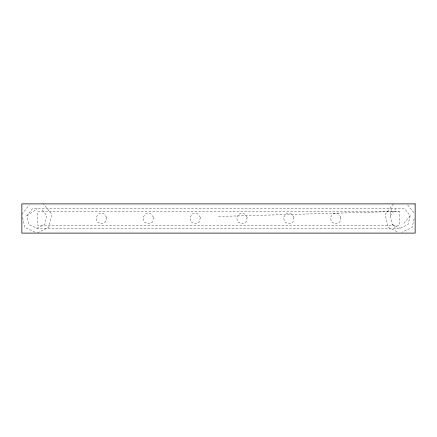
<?xml version="1.0" encoding="UTF-8"?>
<svg xmlns="http://www.w3.org/2000/svg" width="437" height="437" viewBox="0 0 437 437"><rect width="100%" height="100%" fill="white"/><g stroke="black" fill="none" stroke-linecap="round" stroke-linejoin="round"><path stroke-width="0.33" stroke-dasharray="2.19 1.64" d="M395.534 228.24L392.158 224.378L390.181 215.714L391.35 208.76M410.157 215.714L408.18 224.378L400.166 228.24L36.834 228.24L28.82 224.378L26.843 215.714L32.387 208.76L404.613 208.76L410.157 215.714L403.083 224.378M414.112 218.871L412.184 227.322L401.969 232.238M21.85 214.321L29.334 204.937M393.502 203.893L385.188 214.321L388.154 227.322L398.364 232.238M390.181 215.714L395.72 208.76M26.843 215.714L37.276 208.76M36.834 228.24L44.842 224.378L46.819 215.714L41.28 208.76M37.435 232.817L48.846 227.322L51.812 214.321L43.498 203.893M218.5 216.468L399.238 211.393L399.238 225.607L37.762 225.607L37.762 211.393L399.238 211.393M392.158 224.378L400.166 228.24M35.031 232.238L24.816 227.322L22.445 216.921M407.666 204.937L414.735 213.797M247.173 217.315L246.157 221.898L241.94 223.963L237.695 221.958L236.619 217.386L239.52 213.693L244.217 213.66L247.173 217.315M294.046 217.315L293.036 221.898L288.819 223.963L284.574 221.958L283.498 217.386L286.399 213.693L291.097 213.66L294.046 217.315M340.926 217.315L339.915 221.898L335.698 223.963L331.454 221.958L330.377 217.386L333.278 213.693L337.976 213.66L340.926 217.315M106.623 217.386L105.546 221.958L101.302 223.963L97.085 221.898L96.074 217.315L99.024 213.66L103.722 213.693L106.623 217.386M153.502 217.386L152.426 221.958L148.181 223.963L143.964 221.898L142.954 217.315L145.903 213.66L150.601 213.693L153.502 217.386M200.381 217.386L199.305 221.958L195.06 223.963L190.843 221.898L189.827 217.315L192.783 213.66L197.48 213.693L200.381 217.386"/><path stroke-width="0.66" d="M415.15 203.893L21.85 203.893L21.85 233.107L415.15 233.107L415.15 203.893"/></g></svg>
